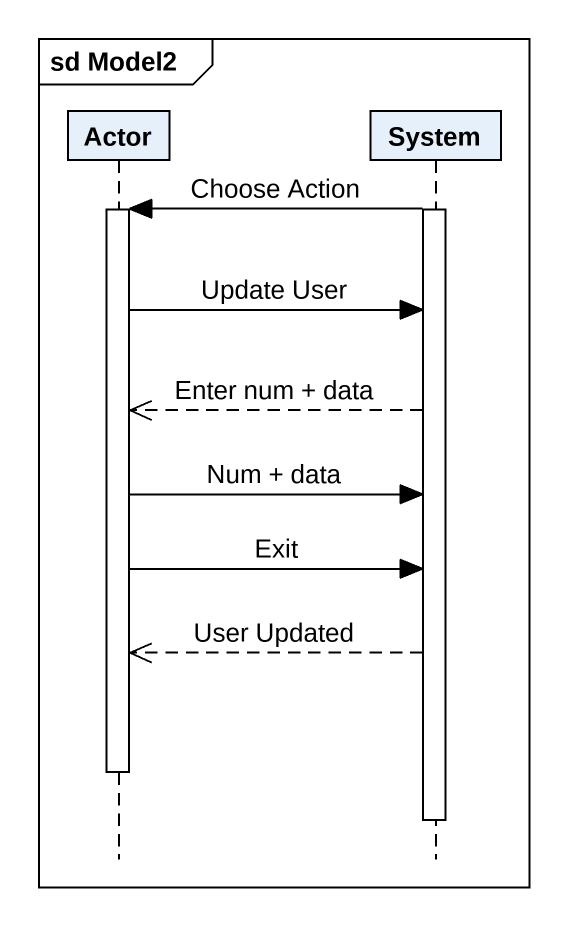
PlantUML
@startuml
mainframe sd Model2
hide footbox
participant "Actor" as Actor_
participant System

activate System
System -> Actor_ : Choose Action
activate Actor_
Actor_ -> System : Update User
System -->> Actor_ : Enter num + data
Actor_ -> System : Num + data
Actor_ -> System : Exit
System -->> Actor_ : User Updated
deactivate Actor_
deactivate System
@enduml
